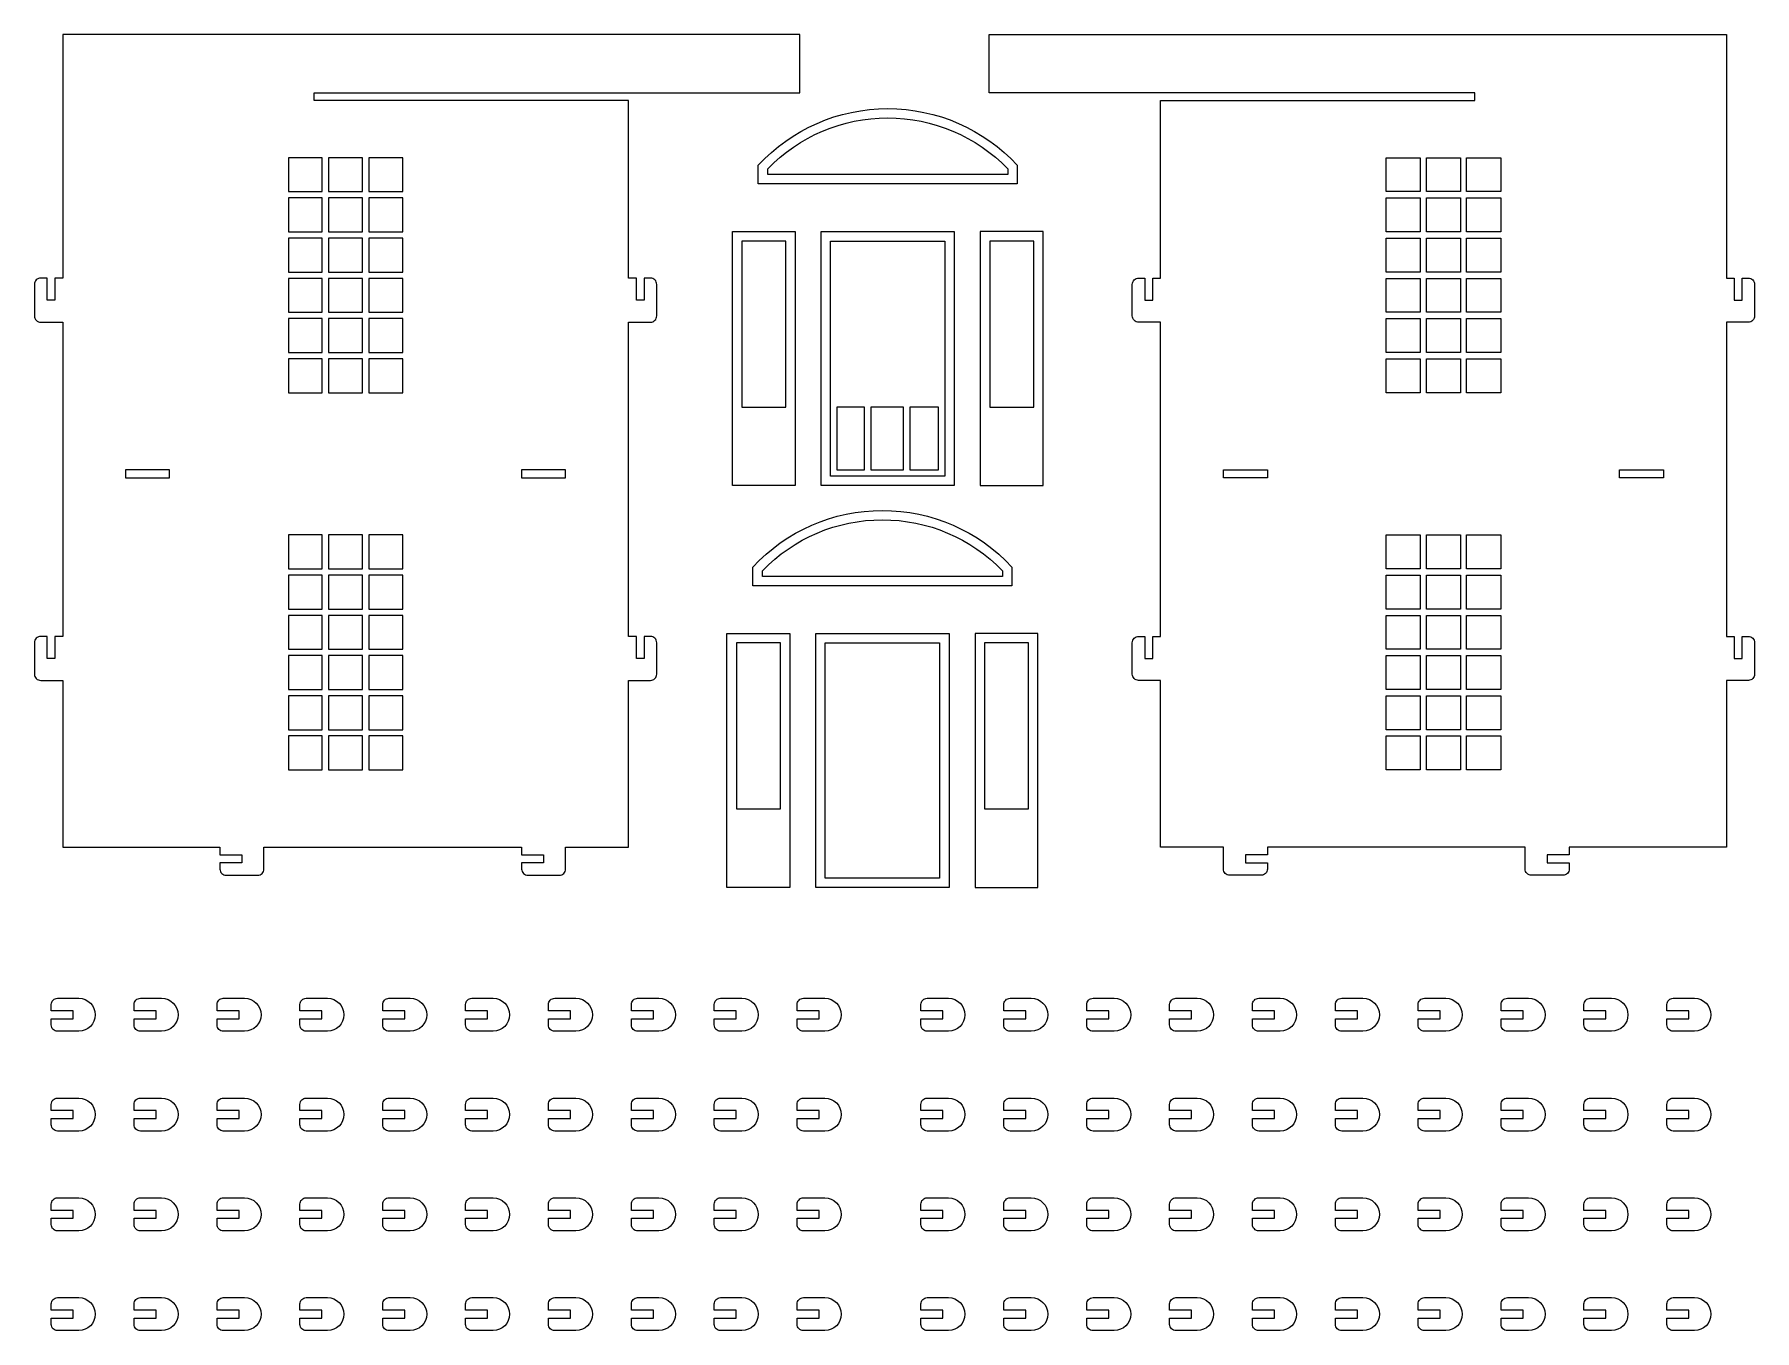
# Model space of a CAD drawing. Extents: x 6592 to 12102, y -827 to 2201.
# Drawn here: x 10781 to 12095, y -776 to 214 of the extents above; entities that cross this region are included whole.
import ezdxf

# ---------------------------------------------------------------- set-up
doc = ezdxf.new("R2010")
doc.units = 0
doc.header["$MEASUREMENT"] = 0
doc.layers.add('LAYER_1', color=18, linetype='CONTINUOUS')

msp = doc.modelspace()

# ---------------------------------------------------------------- linework, layer by layer
at = {"layer": 'LAYER_1'}
for points in [[(11365.9, 191.5), (11365.9, 213.7), (10803.1, 213.7), (10803.1, 27.6), (10797.1, 27.6), (10797.1, 10.8), (10791.1, 10.8), (10791.1, 27.6), (10786.3, 27.6, 0.414214), (10781.5, 22.8), (10781.5, -1.2, 0.414214), (10786.3, -6), (10803.1, -6), (10803.1, -246), (10797.1, -246), (10797.1, -262.8), (10791.1, -262.8), (10791.1, -246), (10786.3, -246, 0.414214), (10781.5, -250.8), (10781.5, -274.8, 0.414214), (10786.3, -279.6), (10803.1, -279.6), (10803.1, -406.8), (10923.1, -406.8), (10923.1, -412.8), (10939.9, -412.8), (10939.9, -418.8), (10923.1, -418.8), (10923.1, -423.6, 0.414214), (10927.9, -428.4), (10951.9, -428.4, 0.414214), (10956.7, -423.6), (10956.7, -406.8), (11153.5, -406.8), (11153.5, -412.8), (11170.3, -412.8), (11170.3, -418.8), (11153.5, -418.8), (11153.5, -423.6, 0.414214), (11158.3, -428.4), (11182.3, -428.4, 0.414214), (11187.1, -423.6), (11187.1, -406.8), (11235.1, -406.8), (11235.1, -279.6), (11251.9, -279.6, 0.414214), (11256.7, -274.8), (11256.7, -250.8, 0.414214), (11251.9, -246), (11247.1, -246), (11247.1, -262.8), (11241.1, -262.8), (11241.1, -246), (11235.1, -246), (11235.1, -6), (11251.9, -6, 0.414214), (11256.7, -1.2), (11256.7, 22.8, 0.414214), (11251.9, 27.6), (11247.1, 27.6), (11247.1, 10.8), (11241.1, 10.8), (11241.1, 27.6), (11235.1, 27.6), (11235.1, 163.2), (10995.1, 163.2), (10995.1, 169.2), (11365.9, 169.2)], [(11510.6, 169.2), (11510.6, 213.7), (12073.4, 213.7), (12073.4, 27.6), (12079.4, 27.6), (12079.4, 10.8), (12085.4, 10.8), (12085.4, 27.6), (12090.2, 27.6, -0.414214), (12095, 22.8), (12095, -1.2, -0.414214), (12090.2, -6), (12073.4, -6), (12073.4, -246), (12079.4, -246), (12079.4, -262.8), (12085.4, -262.8), (12085.4, -246), (12090.2, -246, -0.414214), (12095, -250.8), (12095, -274.8, -0.414214), (12090.2, -279.6), (12073.4, -279.6), (12073.4, -406.8), (11953.4, -406.8), (11953.4, -412.8), (11936.6, -412.8), (11936.6, -418.8), (11953.4, -418.8), (11953.4, -423.6, -0.414214), (11948.6, -428.4), (11924.6, -428.4, -0.414214), (11919.8, -423.6), (11919.8, -406.8), (11723, -406.8), (11723, -412.8), (11706.2, -412.8), (11706.2, -418.8), (11723, -418.8), (11723, -423.6, -0.414214), (11718.2, -428.4), (11694.2, -428.4, -0.414214), (11689.4, -423.6), (11689.4, -406.8), (11641.4, -406.8), (11641.4, -279.6), (11624.6, -279.6, -0.414214), (11619.8, -274.8), (11619.8, -250.8, -0.414214), (11624.6, -246), (11629.4, -246), (11629.4, -262.8), (11635.4, -262.8), (11635.4, -246), (11641.4, -246), (11641.4, -6), (11624.6, -6, -0.414214), (11619.8, -1.2), (11619.8, 22.8, -0.414214), (11624.6, 27.6), (11629.4, 27.6), (11629.4, 10.8), (11635.4, 10.8), (11635.4, 27.6), (11641.4, 27.6), (11641.4, 163.2), (11881.4, 163.2), (11881.4, 169.2)], [(11531.9, 99.5), (11334.2, 99.5), (11334.2, 113.9, -0.436893), (11531.9, 113.9)], [(11524.7, 106.7), (11341.4, 106.7), (11341.4, 111.1, -0.423936), (11524.7, 111.1)], [(11527.9, -207.4), (11330.1, -207.4), (11330.1, -193, -0.436893), (11527.9, -193)], [(11520.7, -200.2), (11337.3, -200.2), (11337.3, -195.8, -0.423936), (11520.7, -195.8)], [(10794.3, -537.9), (10811.1, -537.9), (10811.1, -531.9), (10794.3, -531.9), (10794.3, -527.1, -0.414214), (10799.1, -522.3), (10815.3, -522.3, -1), (10815.3, -547.5), (10799.1, -547.5, -0.414214), (10794.3, -542.7)], [(10857.6, -537.9), (10874.4, -537.9), (10874.4, -531.9), (10857.6, -531.9), (10857.6, -527.1, -0.414214), (10862.4, -522.3), (10878.6, -522.3, -1), (10878.6, -547.5), (10862.4, -547.5, -0.414214), (10857.6, -542.7)], [(10920.9, -537.9), (10937.7, -537.9), (10937.7, -531.9), (10920.9, -531.9), (10920.9, -527.1, -0.414214), (10925.7, -522.3), (10941.9, -522.3, -1), (10941.9, -547.5), (10925.7, -547.5, -0.414214), (10920.9, -542.7)], [(10984.2, -537.9), (11001, -537.9), (11001, -531.9), (10984.2, -531.9), (10984.2, -527.1, -0.414214), (10989, -522.3), (11005.2, -522.3, -1), (11005.2, -547.5), (10989, -547.5, -0.414214), (10984.2, -542.7)], [(11047.4, -537.9), (11064.2, -537.9), (11064.2, -531.9), (11047.4, -531.9), (11047.4, -527.1, -0.414214), (11052.2, -522.3), (11068.4, -522.3, -1), (11068.4, -547.5), (11052.2, -547.5, -0.414214), (11047.4, -542.7)], [(11110.7, -537.9), (11127.5, -537.9), (11127.5, -531.9), (11110.7, -531.9), (11110.7, -527.1, -0.414214), (11115.5, -522.3), (11131.7, -522.3, -1), (11131.7, -547.5), (11115.5, -547.5, -0.414214), (11110.7, -542.7)], [(11174, -537.9), (11190.8, -537.9), (11190.8, -531.9), (11174, -531.9), (11174, -527.1, -0.414214), (11178.8, -522.3), (11195, -522.3, -1), (11195, -547.5), (11178.8, -547.5, -0.414214), (11174, -542.7)], [(11237.3, -537.9), (11254.1, -537.9), (11254.1, -531.9), (11237.3, -531.9), (11237.3, -527.1, -0.414214), (11242.1, -522.3), (11258.3, -522.3, -1), (11258.3, -547.5), (11242.1, -547.5, -0.414214), (11237.3, -542.7)], [(11300.6, -537.9), (11317.4, -537.9), (11317.4, -531.9), (11300.6, -531.9), (11300.6, -527.1, -0.414214), (11305.4, -522.3), (11321.6, -522.3, -1), (11321.6, -547.5), (11305.4, -547.5, -0.414214), (11300.6, -542.7)], [(11363.9, -537.9), (11380.7, -537.9), (11380.7, -531.9), (11363.9, -531.9), (11363.9, -527.1, -0.414214), (11368.7, -522.3), (11384.9, -522.3, -1), (11384.9, -547.5), (11368.7, -547.5, -0.414214), (11363.9, -542.7)], [(11458.4, -537.9), (11475.2, -537.9), (11475.2, -531.9), (11458.4, -531.9), (11458.4, -527.1, -0.414214), (11463.2, -522.3), (11479.4, -522.3, -1), (11479.4, -547.5), (11463.2, -547.5, -0.414214), (11458.4, -542.7)], [(11521.7, -537.9), (11538.5, -537.9), (11538.5, -531.9), (11521.7, -531.9), (11521.7, -527.1, -0.414214), (11526.5, -522.3), (11542.7, -522.3, -1), (11542.7, -547.5), (11526.5, -547.5, -0.414214), (11521.7, -542.7)], [(11585, -537.9), (11601.8, -537.9), (11601.8, -531.9), (11585, -531.9), (11585, -527.1, -0.414214), (11589.8, -522.3), (11606, -522.3, -1), (11606, -547.5), (11589.8, -547.5, -0.414214), (11585, -542.7)], [(11648.3, -537.9), (11665.1, -537.9), (11665.1, -531.9), (11648.3, -531.9), (11648.3, -527.1, -0.414214), (11653.1, -522.3), (11669.3, -522.3, -1), (11669.3, -547.5), (11653.1, -547.5, -0.414214), (11648.3, -542.7)], [(11711.6, -537.9), (11728.4, -537.9), (11728.4, -531.9), (11711.6, -531.9), (11711.6, -527.1, -0.414214), (11716.4, -522.3), (11732.6, -522.3, -1), (11732.6, -547.5), (11716.4, -547.5, -0.414214), (11711.6, -542.7)], [(11774.9, -537.9), (11791.7, -537.9), (11791.7, -531.9), (11774.9, -531.9), (11774.9, -527.1, -0.414214), (11779.7, -522.3), (11795.9, -522.3, -1), (11795.9, -547.5), (11779.7, -547.5, -0.414214), (11774.9, -542.7)], [(11838.1, -537.9), (11854.9, -537.9), (11854.9, -531.9), (11838.1, -531.9), (11838.1, -527.1, -0.414214), (11842.9, -522.3), (11859.1, -522.3, -1), (11859.1, -547.5), (11842.9, -547.5, -0.414214), (11838.1, -542.7)], [(11901.4, -537.9), (11918.2, -537.9), (11918.2, -531.9), (11901.4, -531.9), (11901.4, -527.1, -0.414214), (11906.2, -522.3), (11922.4, -522.3, -1), (11922.4, -547.5), (11906.2, -547.5, -0.414214), (11901.4, -542.7)], [(11964.7, -537.9), (11981.5, -537.9), (11981.5, -531.9), (11964.7, -531.9), (11964.7, -527.1, -0.414214), (11969.5, -522.3), (11985.7, -522.3, -1), (11985.7, -547.5), (11969.5, -547.5, -0.414214), (11964.7, -542.7)], [(12028, -537.9), (12044.8, -537.9), (12044.8, -531.9), (12028, -531.9), (12028, -527.1, -0.414214), (12032.8, -522.3), (12049, -522.3, -1), (12049, -547.5), (12032.8, -547.5, -0.414214), (12028, -542.7)], [(10794.3, -614.1), (10811.1, -614.1), (10811.1, -608.1), (10794.3, -608.1), (10794.3, -603.3, -0.414214), (10799.1, -598.5), (10815.3, -598.5, -1), (10815.3, -623.7), (10799.1, -623.7, -0.414214), (10794.3, -618.9)], [(10857.6, -614.1), (10874.4, -614.1), (10874.4, -608.1), (10857.6, -608.1), (10857.6, -603.3, -0.414214), (10862.4, -598.5), (10878.6, -598.5, -1), (10878.6, -623.7), (10862.4, -623.7, -0.414214), (10857.6, -618.9)], [(10920.9, -614.1), (10937.7, -614.1), (10937.7, -608.1), (10920.9, -608.1), (10920.9, -603.3, -0.414214), (10925.7, -598.5), (10941.9, -598.5, -1), (10941.9, -623.7), (10925.7, -623.7, -0.414214), (10920.9, -618.9)], [(10984.2, -614.1), (11001, -614.1), (11001, -608.1), (10984.2, -608.1), (10984.2, -603.3, -0.414214), (10989, -598.5), (11005.2, -598.5, -1), (11005.2, -623.7), (10989, -623.7, -0.414214), (10984.2, -618.9)], [(11047.4, -614.1), (11064.2, -614.1), (11064.2, -608.1), (11047.4, -608.1), (11047.4, -603.3, -0.414214), (11052.2, -598.5), (11068.4, -598.5, -1), (11068.4, -623.7), (11052.2, -623.7, -0.414214), (11047.4, -618.9)], [(11110.7, -614.1), (11127.5, -614.1), (11127.5, -608.1), (11110.7, -608.1), (11110.7, -603.3, -0.414214), (11115.5, -598.5), (11131.7, -598.5, -1), (11131.7, -623.7), (11115.5, -623.7, -0.414214), (11110.7, -618.9)], [(11174, -614.1), (11190.8, -614.1), (11190.8, -608.1), (11174, -608.1), (11174, -603.3, -0.414214), (11178.8, -598.5), (11195, -598.5, -1), (11195, -623.7), (11178.8, -623.7, -0.414214), (11174, -618.9)], [(11237.3, -614.1), (11254.1, -614.1), (11254.1, -608.1), (11237.3, -608.1), (11237.3, -603.3, -0.414214), (11242.1, -598.5), (11258.3, -598.5, -1), (11258.3, -623.7), (11242.1, -623.7, -0.414214), (11237.3, -618.9)], [(11300.6, -614.1), (11317.4, -614.1), (11317.4, -608.1), (11300.6, -608.1), (11300.6, -603.3, -0.414214), (11305.4, -598.5), (11321.6, -598.5, -1), (11321.6, -623.7), (11305.4, -623.7, -0.414214), (11300.6, -618.9)], [(11363.9, -614.1), (11380.7, -614.1), (11380.7, -608.1), (11363.9, -608.1), (11363.9, -603.3, -0.414214), (11368.7, -598.5), (11384.9, -598.5, -1), (11384.9, -623.7), (11368.7, -623.7, -0.414214), (11363.9, -618.9)], [(11458.4, -614.1), (11475.2, -614.1), (11475.2, -608.1), (11458.4, -608.1), (11458.4, -603.3, -0.414214), (11463.2, -598.5), (11479.4, -598.5, -1), (11479.4, -623.7), (11463.2, -623.7, -0.414214), (11458.4, -618.9)], [(11521.7, -614.1), (11538.5, -614.1), (11538.5, -608.1), (11521.7, -608.1), (11521.7, -603.3, -0.414214), (11526.5, -598.5), (11542.7, -598.5, -1), (11542.7, -623.7), (11526.5, -623.7, -0.414214), (11521.7, -618.9)], [(11585, -614.1), (11601.8, -614.1), (11601.8, -608.1), (11585, -608.1), (11585, -603.3, -0.414214), (11589.8, -598.5), (11606, -598.5, -1), (11606, -623.7), (11589.8, -623.7, -0.414214), (11585, -618.9)], [(11648.3, -614.1), (11665.1, -614.1), (11665.1, -608.1), (11648.3, -608.1), (11648.3, -603.3, -0.414214), (11653.1, -598.5), (11669.3, -598.5, -1), (11669.3, -623.7), (11653.1, -623.7, -0.414214), (11648.3, -618.9)], [(11711.6, -614.1), (11728.4, -614.1), (11728.4, -608.1), (11711.6, -608.1), (11711.6, -603.3, -0.414214), (11716.4, -598.5), (11732.6, -598.5, -1), (11732.6, -623.7), (11716.4, -623.7, -0.414214), (11711.6, -618.9)], [(11774.9, -614.1), (11791.7, -614.1), (11791.7, -608.1), (11774.9, -608.1), (11774.9, -603.3, -0.414214), (11779.7, -598.5), (11795.9, -598.5, -1), (11795.9, -623.7), (11779.7, -623.7, -0.414214), (11774.9, -618.9)], [(11838.1, -614.1), (11854.9, -614.1), (11854.9, -608.1), (11838.1, -608.1), (11838.1, -603.3, -0.414214), (11842.9, -598.5), (11859.1, -598.5, -1), (11859.1, -623.7), (11842.9, -623.7, -0.414214), (11838.1, -618.9)], [(11901.4, -614.1), (11918.2, -614.1), (11918.2, -608.1), (11901.4, -608.1), (11901.4, -603.3, -0.414214), (11906.2, -598.5), (11922.4, -598.5, -1), (11922.4, -623.7), (11906.2, -623.7, -0.414214), (11901.4, -618.9)], [(11964.7, -614.1), (11981.5, -614.1), (11981.5, -608.1), (11964.7, -608.1), (11964.7, -603.3, -0.414214), (11969.5, -598.5), (11985.7, -598.5, -1), (11985.7, -623.7), (11969.5, -623.7, -0.414214), (11964.7, -618.9)], [(12028, -614.1), (12044.8, -614.1), (12044.8, -608.1), (12028, -608.1), (12028, -603.3, -0.414214), (12032.8, -598.5), (12049, -598.5, -1), (12049, -623.7), (12032.8, -623.7, -0.414214), (12028, -618.9)], [(10794.3, -690.3), (10811.1, -690.3), (10811.1, -684.3), (10794.3, -684.3), (10794.3, -679.5, -0.414214), (10799.1, -674.7), (10815.3, -674.7, -1), (10815.3, -699.9), (10799.1, -699.9, -0.414214), (10794.3, -695.1)], [(10857.6, -690.3), (10874.4, -690.3), (10874.4, -684.3), (10857.6, -684.3), (10857.6, -679.5, -0.414214), (10862.4, -674.7), (10878.6, -674.7, -1), (10878.6, -699.9), (10862.4, -699.9, -0.414214), (10857.6, -695.1)], [(10920.9, -690.3), (10937.7, -690.3), (10937.7, -684.3), (10920.9, -684.3), (10920.9, -679.5, -0.414214), (10925.7, -674.7), (10941.9, -674.7, -1), (10941.9, -699.9), (10925.7, -699.9, -0.414214), (10920.9, -695.1)], [(10984.2, -690.3), (11001, -690.3), (11001, -684.3), (10984.2, -684.3), (10984.2, -679.5, -0.414214), (10989, -674.7), (11005.2, -674.7, -1), (11005.2, -699.9), (10989, -699.9, -0.414214), (10984.2, -695.1)], [(11047.4, -690.3), (11064.2, -690.3), (11064.2, -684.3), (11047.4, -684.3), (11047.4, -679.5, -0.414214), (11052.2, -674.7), (11068.4, -674.7, -1), (11068.4, -699.9), (11052.2, -699.9, -0.414214), (11047.4, -695.1)], [(11110.7, -690.3), (11127.5, -690.3), (11127.5, -684.3), (11110.7, -684.3), (11110.7, -679.5, -0.414214), (11115.5, -674.7), (11131.7, -674.7, -1), (11131.7, -699.9), (11115.5, -699.9, -0.414214), (11110.7, -695.1)], [(11174, -690.3), (11190.8, -690.3), (11190.8, -684.3), (11174, -684.3), (11174, -679.5, -0.414214), (11178.8, -674.7), (11195, -674.7, -1), (11195, -699.9), (11178.8, -699.9, -0.414214), (11174, -695.1)], [(11237.3, -690.3), (11254.1, -690.3), (11254.1, -684.3), (11237.3, -684.3), (11237.3, -679.5, -0.414214), (11242.1, -674.7), (11258.3, -674.7, -1), (11258.3, -699.9), (11242.1, -699.9, -0.414214), (11237.3, -695.1)], [(11300.6, -690.3), (11317.4, -690.3), (11317.4, -684.3), (11300.6, -684.3), (11300.6, -679.5, -0.414214), (11305.4, -674.7), (11321.6, -674.7, -1), (11321.6, -699.9), (11305.4, -699.9, -0.414214), (11300.6, -695.1)], [(11363.9, -690.3), (11380.7, -690.3), (11380.7, -684.3), (11363.9, -684.3), (11363.9, -679.5, -0.414214), (11368.7, -674.7), (11384.9, -674.7, -1), (11384.9, -699.9), (11368.7, -699.9, -0.414214), (11363.9, -695.1)], [(11458.4, -690.3), (11475.2, -690.3), (11475.2, -684.3), (11458.4, -684.3), (11458.4, -679.5, -0.414214), (11463.2, -674.7), (11479.4, -674.7, -1), (11479.4, -699.9), (11463.2, -699.9, -0.414214), (11458.4, -695.1)], [(11521.7, -690.3), (11538.5, -690.3), (11538.5, -684.3), (11521.7, -684.3), (11521.7, -679.5, -0.414214), (11526.5, -674.7), (11542.7, -674.7, -1), (11542.7, -699.9), (11526.5, -699.9, -0.414214), (11521.7, -695.1)], [(11585, -690.3), (11601.8, -690.3), (11601.8, -684.3), (11585, -684.3), (11585, -679.5, -0.414214), (11589.8, -674.7), (11606, -674.7, -1), (11606, -699.9), (11589.8, -699.9, -0.414214), (11585, -695.1)], [(11648.3, -690.3), (11665.1, -690.3), (11665.1, -684.3), (11648.3, -684.3), (11648.3, -679.5, -0.414214), (11653.1, -674.7), (11669.3, -674.7, -1), (11669.3, -699.9), (11653.1, -699.9, -0.414214), (11648.3, -695.1)], [(11711.6, -690.3), (11728.4, -690.3), (11728.4, -684.3), (11711.6, -684.3), (11711.6, -679.5, -0.414214), (11716.4, -674.7), (11732.6, -674.7, -1), (11732.6, -699.9), (11716.4, -699.9, -0.414214), (11711.6, -695.1)], [(11774.9, -690.3), (11791.7, -690.3), (11791.7, -684.3), (11774.9, -684.3), (11774.9, -679.5, -0.414214), (11779.7, -674.7), (11795.9, -674.7, -1), (11795.9, -699.9), (11779.7, -699.9, -0.414214), (11774.9, -695.1)], [(11838.1, -690.3), (11854.9, -690.3), (11854.9, -684.3), (11838.1, -684.3), (11838.1, -679.5, -0.414214), (11842.9, -674.7), (11859.1, -674.7, -1), (11859.1, -699.9), (11842.9, -699.9, -0.414214), (11838.1, -695.1)], [(11901.4, -690.3), (11918.2, -690.3), (11918.2, -684.3), (11901.4, -684.3), (11901.4, -679.5, -0.414214), (11906.2, -674.7), (11922.4, -674.7, -1), (11922.4, -699.9), (11906.2, -699.9, -0.414214), (11901.4, -695.1)], [(11964.7, -690.3), (11981.5, -690.3), (11981.5, -684.3), (11964.7, -684.3), (11964.7, -679.5, -0.414214), (11969.5, -674.7), (11985.7, -674.7, -1), (11985.7, -699.9), (11969.5, -699.9, -0.414214), (11964.7, -695.1)], [(12028, -690.3), (12044.8, -690.3), (12044.8, -684.3), (12028, -684.3), (12028, -679.5, -0.414214), (12032.8, -674.7), (12049, -674.7, -1), (12049, -699.9), (12032.8, -699.9, -0.414214), (12028, -695.1)], [(10794.3, -766.5), (10811.1, -766.5), (10811.1, -760.5), (10794.3, -760.5), (10794.3, -755.7, -0.414214), (10799.1, -750.9), (10815.3, -750.9, -1), (10815.3, -776.1), (10799.1, -776.1, -0.414214), (10794.3, -771.3)], [(10857.6, -766.5), (10874.4, -766.5), (10874.4, -760.5), (10857.6, -760.5), (10857.6, -755.7, -0.414214), (10862.4, -750.9), (10878.6, -750.9, -1), (10878.6, -776.1), (10862.4, -776.1, -0.414214), (10857.6, -771.3)], [(10920.9, -766.5), (10937.7, -766.5), (10937.7, -760.5), (10920.9, -760.5), (10920.9, -755.7, -0.414214), (10925.7, -750.9), (10941.9, -750.9, -1), (10941.9, -776.1), (10925.7, -776.1, -0.414214), (10920.9, -771.3)], [(10984.2, -766.5), (11001, -766.5), (11001, -760.5), (10984.2, -760.5), (10984.2, -755.7, -0.414214), (10989, -750.9), (11005.2, -750.9, -1), (11005.2, -776.1), (10989, -776.1, -0.414214), (10984.2, -771.3)], [(11047.4, -766.5), (11064.2, -766.5), (11064.2, -760.5), (11047.4, -760.5), (11047.4, -755.7, -0.414214), (11052.2, -750.9), (11068.4, -750.9, -1), (11068.4, -776.1), (11052.2, -776.1, -0.414214), (11047.4, -771.3)], [(11110.7, -766.5), (11127.5, -766.5), (11127.5, -760.5), (11110.7, -760.5), (11110.7, -755.7, -0.414214), (11115.5, -750.9), (11131.7, -750.9, -1), (11131.7, -776.1), (11115.5, -776.1, -0.414214), (11110.7, -771.3)], [(11174, -766.5), (11190.8, -766.5), (11190.8, -760.5), (11174, -760.5), (11174, -755.7, -0.414214), (11178.8, -750.9), (11195, -750.9, -1), (11195, -776.1), (11178.8, -776.1, -0.414214), (11174, -771.3)], [(11237.3, -766.5), (11254.1, -766.5), (11254.1, -760.5), (11237.3, -760.5), (11237.3, -755.7, -0.414214), (11242.1, -750.9), (11258.3, -750.9, -1), (11258.3, -776.1), (11242.1, -776.1, -0.414214), (11237.3, -771.3)], [(11300.6, -766.5), (11317.4, -766.5), (11317.4, -760.5), (11300.6, -760.5), (11300.6, -755.7, -0.414214), (11305.4, -750.9), (11321.6, -750.9, -1), (11321.6, -776.1), (11305.4, -776.1, -0.414214), (11300.6, -771.3)], [(11363.9, -766.5), (11380.7, -766.5), (11380.7, -760.5), (11363.9, -760.5), (11363.9, -755.7, -0.414214), (11368.7, -750.9), (11384.9, -750.9, -1), (11384.9, -776.1), (11368.7, -776.1, -0.414214), (11363.9, -771.3)], [(11458.4, -766.5), (11475.2, -766.5), (11475.2, -760.5), (11458.4, -760.5), (11458.4, -755.7, -0.414214), (11463.2, -750.9), (11479.4, -750.9, -1), (11479.4, -776.1), (11463.2, -776.1, -0.414214), (11458.4, -771.3)], [(11521.7, -766.5), (11538.5, -766.5), (11538.5, -760.5), (11521.7, -760.5), (11521.7, -755.7, -0.414214), (11526.5, -750.9), (11542.7, -750.9, -1), (11542.7, -776.1), (11526.5, -776.1, -0.414214), (11521.7, -771.3)], [(11585, -766.5), (11601.8, -766.5), (11601.8, -760.5), (11585, -760.5), (11585, -755.7, -0.414214), (11589.8, -750.9), (11606, -750.9, -1), (11606, -776.1), (11589.8, -776.1, -0.414214), (11585, -771.3)], [(11648.3, -766.5), (11665.1, -766.5), (11665.1, -760.5), (11648.3, -760.5), (11648.3, -755.7, -0.414214), (11653.1, -750.9), (11669.3, -750.9, -1), (11669.3, -776.1), (11653.1, -776.1, -0.414214), (11648.3, -771.3)], [(11711.6, -766.5), (11728.4, -766.5), (11728.4, -760.5), (11711.6, -760.5), (11711.6, -755.7, -0.414214), (11716.4, -750.9), (11732.6, -750.9, -1), (11732.6, -776.1), (11716.4, -776.1, -0.414214), (11711.6, -771.3)], [(11774.9, -766.5), (11791.7, -766.5), (11791.7, -760.5), (11774.9, -760.5), (11774.9, -755.7, -0.414214), (11779.7, -750.9), (11795.9, -750.9, -1), (11795.9, -776.1), (11779.7, -776.1, -0.414214), (11774.9, -771.3)], [(11838.1, -766.5), (11854.9, -766.5), (11854.9, -760.5), (11838.1, -760.5), (11838.1, -755.7, -0.414214), (11842.9, -750.9), (11859.1, -750.9, -1), (11859.1, -776.1), (11842.9, -776.1, -0.414214), (11838.1, -771.3)], [(11901.4, -766.5), (11918.2, -766.5), (11918.2, -760.5), (11901.4, -760.5), (11901.4, -755.7, -0.414214), (11906.2, -750.9), (11922.4, -750.9, -1), (11922.4, -776.1), (11906.2, -776.1, -0.414214), (11901.4, -771.3)], [(11964.7, -766.5), (11981.5, -766.5), (11981.5, -760.5), (11964.7, -760.5), (11964.7, -755.7, -0.414214), (11969.5, -750.9), (11985.7, -750.9, -1), (11985.7, -776.1), (11969.5, -776.1, -0.414214), (11964.7, -771.3)], [(12028, -766.5), (12044.8, -766.5), (12044.8, -760.5), (12028, -760.5), (12028, -755.7, -0.414214), (12032.8, -750.9), (12049, -750.9, -1), (12049, -776.1), (12032.8, -776.1, -0.414214), (12028, -771.3)]]:
    msp.add_lwpolyline(points, format="xyb", close=True, dxfattribs=at)
for points in [[(10975.4, 93.7), (11001.3, 93.7), (11001.3, 119.6), (10975.4, 119.6)], [(11006.1, 93.7), (11032, 93.7), (11032, 119.6), (11006.1, 119.6)], [(11036.8, 93.7), (11062.7, 93.7), (11062.7, 119.6), (11036.8, 119.6)], [(11839.6, 93.7), (11813.7, 93.7), (11813.7, 119.6), (11839.6, 119.6)], [(11870.3, 93.7), (11844.4, 93.7), (11844.4, 119.6), (11870.3, 119.6)], [(11901.1, 93.7), (11875.1, 93.7), (11875.1, 119.6), (11901.1, 119.6)], [(10975.4, 62.9), (11001.3, 62.9), (11001.3, 88.9), (10975.4, 88.9)], [(11006.1, 62.9), (11032, 62.9), (11032, 88.9), (11006.1, 88.9)], [(11036.8, 62.9), (11062.7, 62.9), (11062.7, 88.9), (11036.8, 88.9)], [(11839.6, 62.9), (11813.7, 62.9), (11813.7, 88.9), (11839.6, 88.9)], [(11870.3, 62.9), (11844.4, 62.9), (11844.4, 88.9), (11870.3, 88.9)], [(11901.1, 62.9), (11875.1, 62.9), (11875.1, 88.9), (11901.1, 88.9)], [(10975.4, 32.2), (11001.3, 32.2), (11001.3, 58.1), (10975.4, 58.1)], [(11006.1, 32.2), (11032, 32.2), (11032, 58.1), (11006.1, 58.1)], [(11036.8, 32.2), (11062.7, 32.2), (11062.7, 58.1), (11036.8, 58.1)], [(11362.4, -130.8), (11314.4, -130.8), (11314.4, 63.1), (11362.4, 63.1)], [(11321.6, -70.8), (11355.2, -70.8), (11355.2, 55.9), (11321.6, 55.9)], [(11483.9, 63.1), (11483.9, -130.8), (11382.2, -130.8), (11382.2, 63.1)], [(11389.4, 55.9), (11476.7, 55.9), (11476.7, -123.6), (11389.4, -123.6)], [(11503.7, -130.8), (11551.7, -130.8), (11551.7, 63.1), (11503.7, 63.1)], [(11510.9, -70.8), (11544.5, -70.8), (11544.5, 55.9), (11510.9, 55.9)], [(11839.6, 32.2), (11813.7, 32.2), (11813.7, 58.1), (11839.6, 58.1)], [(11870.3, 32.2), (11844.4, 32.2), (11844.4, 58.1), (11870.3, 58.1)], [(11901.1, 32.2), (11875.1, 32.2), (11875.1, 58.1), (11901.1, 58.1)], [(10975.4, 1.5), (11001.3, 1.5), (11001.3, 27.4), (10975.4, 27.4)], [(11006.1, 1.5), (11032, 1.5), (11032, 27.4), (11006.1, 27.4)], [(11036.8, 1.5), (11062.7, 1.5), (11062.7, 27.4), (11036.8, 27.4)], [(11839.6, 1.5), (11813.7, 1.5), (11813.7, 27.4), (11839.6, 27.4)], [(11870.3, 1.5), (11844.4, 1.5), (11844.4, 27.4), (11870.3, 27.4)], [(11901.1, 1.5), (11875.1, 1.5), (11875.1, 27.4), (11901.1, 27.4)], [(10975.4, -29.2), (11001.3, -29.2), (11001.3, -3.3), (10975.4, -3.3)], [(11006.1, -29.2), (11032, -29.2), (11032, -3.3), (11006.1, -3.3)], [(11036.8, -29.2), (11062.7, -29.2), (11062.7, -3.3), (11036.8, -3.3)], [(11839.6, -29.2), (11813.7, -29.2), (11813.7, -3.3), (11839.6, -3.3)], [(11870.3, -29.2), (11844.4, -29.2), (11844.4, -3.3), (11870.3, -3.3)], [(11901.1, -29.2), (11875.1, -29.2), (11875.1, -3.3), (11901.1, -3.3)], [(10975.4, -59.9), (11001.3, -59.9), (11001.3, -34), (10975.4, -34)], [(11006.1, -59.9), (11032, -59.9), (11032, -34), (11006.1, -34)], [(11036.8, -59.9), (11062.7, -59.9), (11062.7, -34), (11036.8, -34)], [(11839.6, -59.9), (11813.7, -59.9), (11813.7, -34), (11839.6, -34)], [(11870.3, -59.9), (11844.4, -59.9), (11844.4, -34), (11870.3, -34)], [(11901.1, -59.9), (11875.1, -59.9), (11875.1, -34), (11901.1, -34)], [(11394.2, -118.8), (11415.3, -118.8), (11415.3, -70.8), (11394.2, -70.8)], [(11420.1, -118.8), (11445.2, -118.8), (11445.2, -70.8), (11420.1, -70.8)], [(11450, -118.8), (11471.9, -118.8), (11471.9, -70.8), (11450, -70.8)], [(10851.1, -124.8), (10884.7, -124.8), (10884.7, -118.8), (10851.1, -118.8)], [(11153.5, -124.8), (11187.1, -124.8), (11187.1, -118.8), (11153.5, -118.8)], [(11723, -124.8), (11689.4, -124.8), (11689.4, -118.8), (11723, -118.8)], [(12025.4, -124.8), (11991.8, -124.8), (11991.8, -118.8), (12025.4, -118.8)], [(10975.4, -194.3), (11001.3, -194.3), (11001.3, -168.4), (10975.4, -168.4)], [(11006.1, -194.3), (11032, -194.3), (11032, -168.4), (11006.1, -168.4)], [(11036.8, -194.3), (11062.7, -194.3), (11062.7, -168.4), (11036.8, -168.4)], [(11839.6, -194.3), (11813.7, -194.3), (11813.7, -168.4), (11839.6, -168.4)], [(11870.3, -194.3), (11844.4, -194.3), (11844.4, -168.4), (11870.3, -168.4)], [(11901.1, -194.3), (11875.1, -194.3), (11875.1, -168.4), (11901.1, -168.4)], [(10975.4, -225.1), (11001.3, -225.1), (11001.3, -199.1), (10975.4, -199.1)], [(11006.1, -225.1), (11032, -225.1), (11032, -199.1), (11006.1, -199.1)], [(11036.8, -225.1), (11062.7, -225.1), (11062.7, -199.1), (11036.8, -199.1)], [(11839.6, -225.1), (11813.7, -225.1), (11813.7, -199.1), (11839.6, -199.1)], [(11870.3, -225.1), (11844.4, -225.1), (11844.4, -199.1), (11870.3, -199.1)], [(11901.1, -225.1), (11875.1, -225.1), (11875.1, -199.1), (11901.1, -199.1)], [(10975.4, -255.8), (11001.3, -255.8), (11001.3, -229.9), (10975.4, -229.9)], [(11006.1, -255.8), (11032, -255.8), (11032, -229.9), (11006.1, -229.9)], [(11036.8, -255.8), (11062.7, -255.8), (11062.7, -229.9), (11036.8, -229.9)], [(11839.6, -255.8), (11813.7, -255.8), (11813.7, -229.9), (11839.6, -229.9)], [(11870.3, -255.8), (11844.4, -255.8), (11844.4, -229.9), (11870.3, -229.9)], [(11901.1, -255.8), (11875.1, -255.8), (11875.1, -229.9), (11901.1, -229.9)], [(11358.3, -437.7), (11310.3, -437.7), (11310.3, -243.8), (11358.3, -243.8)], [(11479.9, -243.8), (11479.9, -437.7), (11378.1, -437.7), (11378.1, -243.8)], [(11499.7, -437.7), (11547.7, -437.7), (11547.7, -243.8), (11499.7, -243.8)], [(10975.4, -286.5), (11001.3, -286.5), (11001.3, -260.6), (10975.4, -260.6)], [(11006.1, -286.5), (11032, -286.5), (11032, -260.6), (11006.1, -260.6)], [(11036.8, -286.5), (11062.7, -286.5), (11062.7, -260.6), (11036.8, -260.6)], [(11317.5, -377.7), (11351.1, -377.7), (11351.1, -251), (11317.5, -251)], [(11385.3, -251), (11472.7, -251), (11472.7, -430.5), (11385.3, -430.5)], [(11506.9, -377.7), (11540.5, -377.7), (11540.5, -251), (11506.9, -251)], [(11839.6, -286.5), (11813.7, -286.5), (11813.7, -260.6), (11839.6, -260.6)], [(11870.3, -286.5), (11844.4, -286.5), (11844.4, -260.6), (11870.3, -260.6)], [(11901.1, -286.5), (11875.1, -286.5), (11875.1, -260.6), (11901.1, -260.6)], [(10975.4, -317.2), (11001.3, -317.2), (11001.3, -291.3), (10975.4, -291.3)], [(11006.1, -317.2), (11032, -317.2), (11032, -291.3), (11006.1, -291.3)], [(11036.8, -317.2), (11062.7, -317.2), (11062.7, -291.3), (11036.8, -291.3)], [(11839.6, -317.2), (11813.7, -317.2), (11813.7, -291.3), (11839.6, -291.3)], [(11870.3, -317.2), (11844.4, -317.2), (11844.4, -291.3), (11870.3, -291.3)], [(11901.1, -317.2), (11875.1, -317.2), (11875.1, -291.3), (11901.1, -291.3)], [(10975.4, -347.9), (11001.3, -347.9), (11001.3, -322), (10975.4, -322)], [(11006.1, -347.9), (11032, -347.9), (11032, -322), (11006.1, -322)], [(11036.8, -347.9), (11062.7, -347.9), (11062.7, -322), (11036.8, -322)], [(11839.6, -347.9), (11813.7, -347.9), (11813.7, -322), (11839.6, -322)], [(11870.3, -347.9), (11844.4, -347.9), (11844.4, -322), (11870.3, -322)], [(11901.1, -347.9), (11875.1, -347.9), (11875.1, -322), (11901.1, -322)]]:
    msp.add_lwpolyline(points, close=True, dxfattribs=at)

doc.saveas('drawing.dxf')
